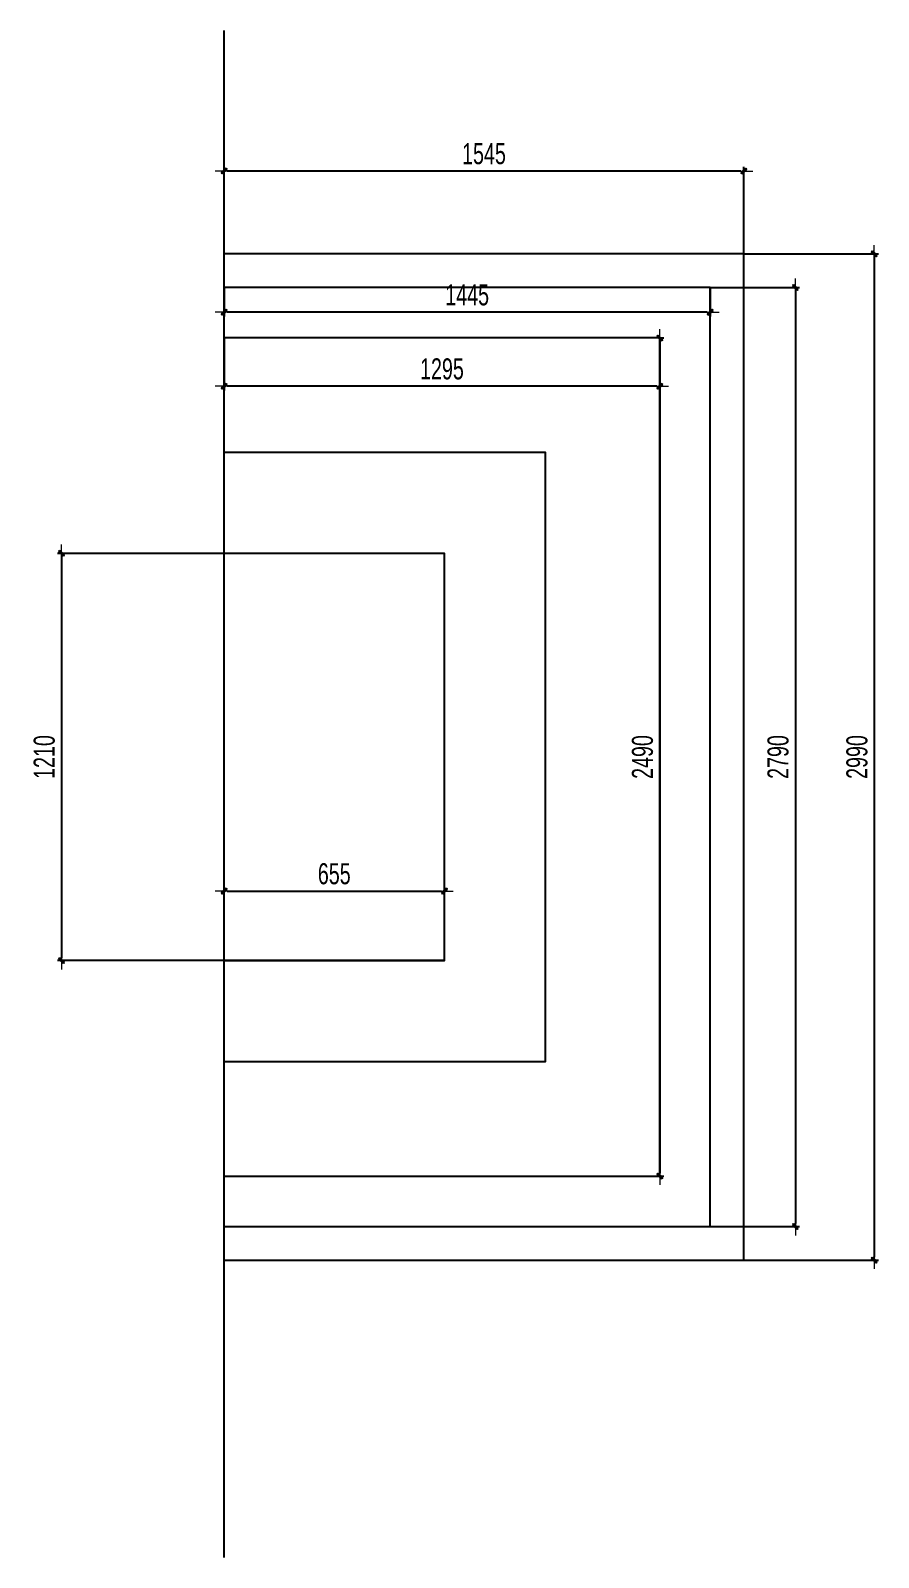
# Model space of a CAD drawing. Header units: inches. Extents: x 144032 to 217447, y 5454 to 57833.
# Drawn here: x 163560 to 166081, y 36833 to 41369 of the extents above; entities that cross this region are included whole.
import ezdxf

# ---------------------------------------------------------------- set-up
doc = ezdxf.new("R2010")
doc.units = ezdxf.units.IN
doc.header["$MEASUREMENT"] = 0
doc.layers.add('LC Dim', color=8, linetype='Continuous', lineweight=18)
doc.layers.add('LC Net thay', color=7, linetype='Continuous', lineweight=25)
doc.styles.add('HOATBIF', font='hoatbif.shx', dxfattribs={"width": 0.7})
doc.dimstyles.new('1-100(1-25)', dxfattribs={"dimscale": 25, "dimtxt": 2.5, "dimasz": 0.35, "dimexe": 0.5, "dimexo": 0, "dimgap": 0.8, "dimtad": 1, "dimdec": 0, "dimzin": 0, "dimdsep": 46, "dimtxsty": 'HOATBIF', "dimblk1": 'DOT', "dimblk2": 'DOT', "dimsah": 1, "dimcen": -1, "dimdle": 1, "dimclrd": 256, "dimclre": 256, "dimclrt": 4, "dimadec": 3, "dimazin": 2, "dimtfac": 0.3333333333333333, "dimtdec": 0, "dimtix": 1, "dimtmove": 2, "dimatfit": 3, "dimldrblk": 'DOT', "dimfxl": 1, "dimtvp": 0.8333333333333331, "dimtolj": 1, "dimtzin": 0, "dimarcsym": 0})

# ---------------------------------------------------------------- blocks, each defined once
blk = doc.blocks.new('DOT')
at = {"layer": 'LC Dim'}
blk.add_line((-3, 0), (3, 0), dxfattribs=at)
at = {"layer": 'LC Dim', "color": 4}
blk.add_line((-1, -1), (1, 1), dxfattribs=at)
blk.add_lwpolyline([(0.5, 1), (-1, -0.5), (-0.5, -1), (1, 0.5)], close=True, dxfattribs=at)
blk = doc.blocks.new('*D550')
at = {"layer": 'Defpoints', "color": 0, "transparency": 16777216}
for p in [(164135.5000452902, 40952), (164135.5000452902, 40705.99999998979), (165680.5, 40705.99999998979)]:
    blk.add_point(p, dxfattribs=at)
at = {"layer": 'LC Net thay', "lineweight": -2, "transparency": 16777216}
for p, q in [((164135.5000452902, 40705.99999998979), (164135.5000452902, 40964.5)), ((165671.75, 40952), (164144.2500452902, 40952)), ((165680.5, 40705.99999998979), (165680.5, 40964.5))]:
    blk.add_line(p, q, dxfattribs=at)
at = {"layer": 'LC Net thay', "lineweight": -2, "transparency": 16777216, "xscale": 8.75, "yscale": 8.75, "zscale": 8.75, "rotation": 180}
blk.add_blockref('DOT', (164135.5000452902, 40952), dxfattribs=at)
at = {"layer": 'LC Net thay', "lineweight": -2, "transparency": 16777216, "xscale": 8.75, "yscale": 8.75, "zscale": 8.75}
blk.add_blockref('DOT', (165680.5, 40952), dxfattribs=at)
at = {"layer": 'LC Net thay', "color": 4, "transparency": 16777216, "insert": (164908.0000226451, 41003.25), "char_height": 62.5, "attachment_point": 5, "style": 'HOATBIF'}
blk.add_mtext('\\A1;1545', dxfattribs=at)
blk = doc.blocks.new('_Dot')
at = {"color": 0, "linetype": 'ByBlock', "lineweight": -2}
blk.add_line((-0.5, 0), (-1, 0), dxfattribs=at)
at = {"color": 0, "linetype": 'ByBlock', "const_width": 0.5}
blk.add_lwpolyline([(-0.25, 0, 1), (0.25, 0, 1)], format="xyb", close=True, dxfattribs=at)
blk = doc.blocks.new('*D551')
at = {"layer": 'Defpoints', "color": 0, "transparency": 16777216}
for p in [(164135.5000452902, 40605.99999998979), (165580.5, 40605.99999998979), (164135.5000452902, 40532.5)]:
    blk.add_point(p, dxfattribs=at)
at = {"layer": 'LC Net thay', "lineweight": -2, "transparency": 16777216}
for p, q in [((164135.5000452902, 40605.99999998979), (164135.5000452902, 40520)), ((165580.5, 40605.99999998979), (165580.5, 40520)), ((165571.75, 40532.5), (164144.2500452902, 40532.5))]:
    blk.add_line(p, q, dxfattribs=at)
at = {"layer": 'LC Net thay', "lineweight": -2, "transparency": 16777216, "xscale": 8.75, "yscale": 8.75, "zscale": 8.75, "rotation": 180}
blk.add_blockref('DOT', (164135.5000452902, 40532.5), dxfattribs=at)
at = {"layer": 'LC Net thay', "lineweight": -2, "transparency": 16777216, "xscale": 8.75, "yscale": 8.75, "zscale": 8.75}
blk.add_blockref('DOT', (165580.5, 40532.5), dxfattribs=at)
at = {"layer": 'LC Net thay', "color": 4, "transparency": 16777216, "insert": (164858.0000226451, 40583.75), "char_height": 62.5, "attachment_point": 5, "style": 'HOATBIF'}
blk.add_mtext('\\A1;1445', dxfattribs=at)
blk = doc.blocks.new('*D552')
at = {"layer": 'Defpoints', "color": 0, "transparency": 16777216}
for p in [(164135.5000452902, 40455.99999998979), (165430.5, 40455.99999998979), (164135.5000452902, 40312.5)]:
    blk.add_point(p, dxfattribs=at)
at = {"layer": 'LC Net thay', "lineweight": -2, "transparency": 16777216}
for p, q in [((164135.5000452902, 40455.99999998979), (164135.5000452902, 40300)), ((165430.5, 40455.99999998979), (165430.5, 40300)), ((165421.75, 40312.5), (164144.2500452902, 40312.5))]:
    blk.add_line(p, q, dxfattribs=at)
at = {"layer": 'LC Net thay', "lineweight": -2, "transparency": 16777216, "xscale": 8.75, "yscale": 8.75, "zscale": 8.75, "rotation": 180}
blk.add_blockref('DOT', (164135.5000452902, 40312.5), dxfattribs=at)
at = {"layer": 'LC Net thay', "lineweight": -2, "transparency": 16777216, "xscale": 8.75, "yscale": 8.75, "zscale": 8.75}
blk.add_blockref('DOT', (165430.5, 40312.5), dxfattribs=at)
at = {"layer": 'LC Net thay', "color": 4, "transparency": 16777216, "insert": (164783.0000226451, 40363.75), "char_height": 62.5, "attachment_point": 5, "style": 'HOATBIF'}
blk.add_mtext('\\A1;1295', dxfattribs=at)
blk = doc.blocks.new('*D553')
at = {"layer": 'Defpoints', "color": 0, "transparency": 16777216}
for p in [(165680.5000000001, 40705.99999998981), (165680.5000000001, 37715.99999998981), (166068.0000000421, 37715.99999998981)]:
    blk.add_point(p, dxfattribs=at)
at = {"layer": 'LC Net thay', "lineweight": -2, "transparency": 16777216}
for p, q in [((165680.5000000001, 40705.99999998981), (166080.5000000421, 40705.99999998981)), ((166068.0000000421, 40697.24999998981), (166068.0000000421, 37724.74999998981)), ((165680.5000000001, 37715.99999998981), (166080.5000000421, 37715.99999998981))]:
    blk.add_line(p, q, dxfattribs=at)
at = {"layer": 'LC Net thay', "lineweight": -2, "transparency": 16777216, "xscale": 8.75, "yscale": 8.75, "zscale": 8.75}
for p, rotation in [((166068.0000000421, 40705.99999998981), 90), ((166068.0000000421, 37715.99999998981), 270)]:
    blk.add_blockref('DOT', p, dxfattribs=dict(at, rotation=rotation))
at = {"layer": 'LC Net thay', "color": 4, "transparency": 16777216, "insert": (166016.750000042, 39210.99999998976), "char_height": 62.5, "attachment_point": 5, "rotation": 90, "style": 'HOATBIF'}
blk.add_mtext('\\A1;2990', dxfattribs=at)
blk = doc.blocks.new('*D554')
at = {"layer": 'Defpoints', "color": 0, "transparency": 16777216}
for p in [(165580.5000000001, 40605.99999998981), (165580.5000000001, 37815.99999998981), (165833.5000000421, 37815.99999998981)]:
    blk.add_point(p, dxfattribs=at)
at = {"layer": 'LC Net thay', "lineweight": -2, "transparency": 16777216}
for p, q in [((165580.5000000001, 40605.99999998981), (165846.0000000421, 40605.99999998981)), ((165833.5000000421, 40597.24999998981), (165833.5000000421, 37824.74999998981)), ((165580.5000000001, 37815.99999998981), (165846.0000000421, 37815.99999998981))]:
    blk.add_line(p, q, dxfattribs=at)
at = {"layer": 'LC Net thay', "lineweight": -2, "transparency": 16777216, "xscale": 8.75, "yscale": 8.75, "zscale": 8.75}
for p, rotation in [((165833.5000000421, 40605.99999998981), 90), ((165833.5000000421, 37815.99999998981), 270)]:
    blk.add_blockref('DOT', p, dxfattribs=dict(at, rotation=rotation))
at = {"layer": 'LC Net thay', "color": 4, "transparency": 16777216, "insert": (165782.250000042, 39210.99999998976), "char_height": 62.5, "attachment_point": 5, "rotation": 90, "style": 'HOATBIF'}
blk.add_mtext('\\A1;2790', dxfattribs=at)
blk = doc.blocks.new('*D555')
at = {"layer": 'Defpoints', "color": 0, "transparency": 16777216}
for p in [(165430.5000000001, 40455.99999998981), (165430.5000000001, 37965.99999998981), (165430.5000000001, 37965.99999998981)]:
    blk.add_point(p, dxfattribs=at)
at = {"layer": 'LC Net thay', "lineweight": -2, "transparency": 16777216}
for p, q in [((165430.5000000001, 40455.99999998981), (165443.0000000001, 40455.99999998981)), ((165430.5000000001, 40447.24999998981), (165430.5000000001, 37974.74999998981)), ((165430.5000000001, 37965.99999998981), (165443.0000000001, 37965.99999998981))]:
    blk.add_line(p, q, dxfattribs=at)
at = {"layer": 'LC Net thay', "lineweight": -2, "transparency": 16777216, "xscale": 8.75, "yscale": 8.75, "zscale": 8.75}
for p, rotation in [((165430.5000000001, 40455.99999998981), 90), ((165430.5000000001, 37965.99999998981), 270)]:
    blk.add_blockref('DOT', p, dxfattribs=dict(at, rotation=rotation))
at = {"layer": 'LC Net thay', "color": 4, "transparency": 16777216, "insert": (165379.2500000001, 39210.99999998976), "char_height": 62.5, "attachment_point": 5, "rotation": 90, "style": 'HOATBIF'}
blk.add_mtext('\\A1;2490', dxfattribs=at)
blk = doc.blocks.new('*D556')
at = {"layer": 'Defpoints', "color": 0, "transparency": 16777216}
for p in [(164790.5000000001, 39815.99999998981), (163652.5000000421, 38605.99999998981), (164790.5000000001, 38605.99999998981)]:
    blk.add_point(p, dxfattribs=at)
at = {"layer": 'LC Net thay', "lineweight": -2, "transparency": 16777216}
for p, q in [((164790.5000000001, 39815.99999998981), (163640.0000000421, 39815.99999998981)), ((163652.5000000421, 39807.24999998981), (163652.5000000421, 38614.74999998981)), ((164790.5000000001, 38605.99999998981), (163640.0000000421, 38605.99999998981))]:
    blk.add_line(p, q, dxfattribs=at)
at = {"layer": 'LC Net thay', "lineweight": -2, "transparency": 16777216, "xscale": 8.75, "yscale": 8.75, "zscale": 8.75}
for p, rotation in [((163652.5000000421, 39815.99999998981), 90), ((163652.5000000421, 38605.99999998981), 270)]:
    blk.add_blockref('DOT', p, dxfattribs=dict(at, rotation=rotation))
at = {"layer": 'LC Net thay', "color": 4, "transparency": 16777216, "insert": (163601.250000042, 39210.99999998976), "char_height": 62.5, "attachment_point": 5, "rotation": 90, "style": 'HOATBIF'}
blk.add_mtext('\\A1;1210', dxfattribs=at)
blk = doc.blocks.new('*D557')
at = {"layer": 'Defpoints', "color": 0, "transparency": 16777216}
for p in [(164790.5, 38812.5), (164135.5000452902, 38605.99999998979), (164790.5, 38605.99999998979)]:
    blk.add_point(p, dxfattribs=at)
at = {"layer": 'LC Net thay', "lineweight": -2, "transparency": 16777216}
for p, q in [((164135.5000452902, 38605.99999998979), (164135.5000452902, 38825)), ((164144.2500452902, 38812.5), (164781.75, 38812.5)), ((164790.5, 38605.99999998979), (164790.5, 38825))]:
    blk.add_line(p, q, dxfattribs=at)
at = {"layer": 'LC Net thay', "lineweight": -2, "transparency": 16777216, "xscale": 8.75, "yscale": 8.75, "zscale": 8.75, "rotation": 180}
blk.add_blockref('DOT', (164135.5000452902, 38812.5), dxfattribs=at)
at = {"layer": 'LC Net thay', "lineweight": -2, "transparency": 16777216, "xscale": 8.75, "yscale": 8.75, "zscale": 8.75}
blk.add_blockref('DOT', (164790.5, 38812.5), dxfattribs=at)
at = {"layer": 'LC Net thay', "color": 4, "transparency": 16777216, "insert": (164463.0000226451, 38863.75), "char_height": 62.5, "attachment_point": 5, "style": 'HOATBIF'}
blk.add_mtext('\\A1;655', dxfattribs=at)

msp = doc.modelspace()

# ---------------------------------------------------------------- linework, layer by layer
at = {"layer": 'LC Net thay', "color": 3}
msp.add_line((164135.5000452902, 36832.63215858756), (164135.5000452902, 41369.49999998981), dxfattribs=at)
at = {"layer": 'LC Net thay'}
for points in [[(164135.5000452902, 37715.99999998979), (165680.5, 37715.99999998979), (165680.5, 40705.99999998979), (164135.5000452902, 40705.99999998979)], [(164135.5000452902, 37815.99999998979), (165580.5, 37815.99999998979), (165580.5, 40605.99999998979), (164135.5000452902, 40605.99999998979)], [(164135.5000452902, 37965.99999998979), (165430.5, 37965.99999998979), (165430.5, 40455.99999998979), (164135.5000452902, 40455.99999998979)], [(164135.5000452902, 38305.99999998979), (165090.5, 38305.99999998979), (165090.5, 40115.99999998979), (164135.5000452902, 40115.99999998979)], [(164135.5000452902, 38605.99999998979), (164790.5, 38605.99999998979), (164790.5, 39815.99999998979), (164135.5000452902, 39815.99999998979)]]:
    msp.add_lwpolyline(points, dxfattribs=at)

# ---------------------------------------------------------------- dimensions: what is measured, and where the dimension line sits
for base, p1, p2, picture, middle in [((164135.5000452902, 40952), (165680.5, 40705.99999998979), (164135.5000452902, 40705.99999998979), '*D550', (164908.0000226451, 41003.25)), ((164135.5000452902, 40532.5), (165580.5, 40605.99999998979), (164135.5000452902, 40605.99999998979), '*D551', (164858.0000226451, 40583.75)), ((164135.5000452902, 40312.5), (165430.5, 40455.99999998979), (164135.5000452902, 40455.99999998979), '*D552', (164783.0000226451, 40363.75)), ((164790.5, 38812.5), (164135.5000452902, 38605.99999998979), (164790.5, 38605.99999998979), '*D557', (164463.0000226451, 38863.75))]:
    dim = msp.add_linear_dim(base=base, p1=p1, p2=p2, dimstyle='1-100(1-25)', dxfattribs=at)
    dim.commit()
    dim.dimension.update_dxf_attribs({"geometry": picture, "text_midpoint": middle})
for base, p1, p2, picture, middle in [((166068.0000000421, 37715.99999998981), (165680.5, 40705.99999998979), (165680.5, 37715.99999998979), '*D553', (166016.750000042, 39210.99999998976)), ((165833.5000000421, 37815.99999998981), (165580.5, 40605.99999998979), (165580.5, 37815.99999998979), '*D554', (165782.250000042, 39210.99999998976)), ((165430.5000000001, 37965.99999998981), (165430.5, 40455.99999998979), (165430.5, 37965.99999998979), '*D555', (165379.2500000001, 39210.99999998976)), ((163652.5000000421, 38605.99999998981), (164790.5, 39815.99999998979), (164790.5, 38605.99999998979), '*D556', (163601.250000042, 39210.99999998976))]:
    dim = msp.add_linear_dim(base=base, p1=p1, p2=p2, angle=90, dimstyle='1-100(1-25)', dxfattribs=at)
    dim.commit()
    dim.dimension.update_dxf_attribs({"geometry": picture, "text_midpoint": middle})

doc.saveas('drawing.dxf')
